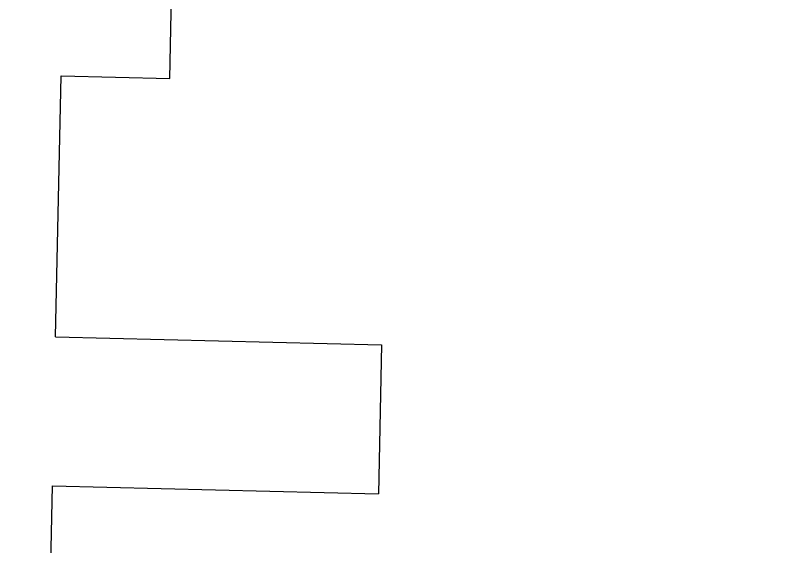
# Model space of a CAD drawing. Header units: millimetres. Extents: x -103 to 473, y 183 to 365.
# Drawn here: x 195.62 to 206.52, y 244.36 to 251.86 of the extents above; entities that cross this region are included whole.
import ezdxf

# ---------------------------------------------------------------- set-up
doc = ezdxf.new("R2010")
doc.units = ezdxf.units.MM
doc.header["$LTSCALE"] = 0.1
picture_1 = doc.add_image_def('image1.jpeg', size_in_pixel=(1647, 2086))

msp = doc.modelspace()

# ---------------------------------------------------------------- linework, layer by layer
for points in [[(197.793, 250.966), (197.823, 252.372)], [(196.18, 247.322), (196.259, 251.004)], [(196.259, 251.004), (197.793, 250.966)], [(196.18, 247.322), (200.78, 247.208)], [(200.78, 247.208), (200.735, 245.105)], [(195.802, 229.502), (196.136, 245.219)], [(196.136, 245.219), (200.735, 245.105)]]:
    msp.add_lwpolyline(points)

# ---------------------------------------------------------------- pictures from other files: only their frames are drawn
at = {"layer": 'defpoints'}
image = msp.add_image(picture_1, insert=(248.316, 341.382), size_in_units=(124.907, 158.2), rotation=180, dxfattribs=at)
image.dxf.flags = 7

doc.saveas('drawing.dxf')
